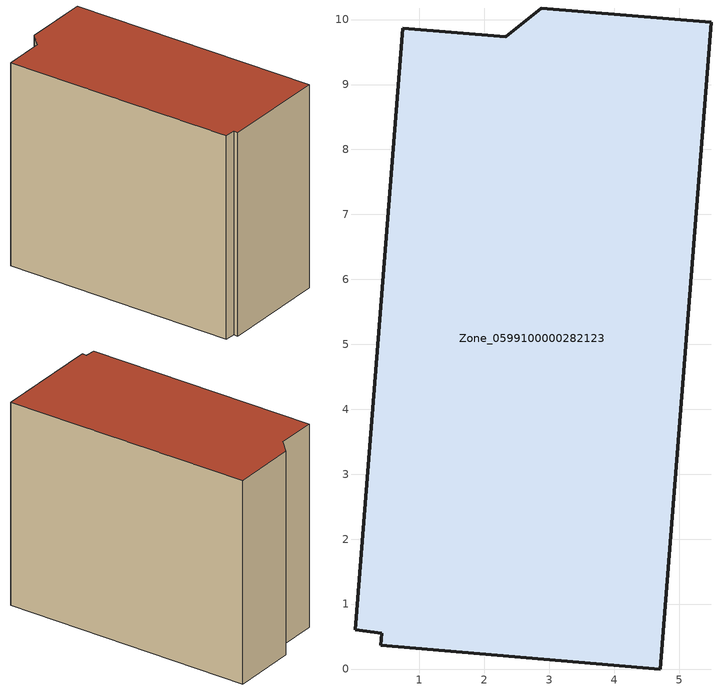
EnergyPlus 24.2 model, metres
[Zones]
Zone_0599100000282123
 floor ground (C_G): 0.4,0.36 0.42,0.55 0.02,0.61 0.74,9.87 2.33,9.74 2.88,10.18 5.49,9.96 4.71,0 z0
 wall outside (C_F): 4.71,0 5.49,9.96 2.88,10.18 2.33,9.74 0.74,9.87 0.02,0.61 0.42,0.55 0.4,0.36 4.71,0 z0:8.19
 roof outside (C_R): 0.42,0.55 0.4,0.36 4.71,0 5.49,9.96 2.88,10.18 2.33,9.74 0.74,9.87 0.02,0.61 z8.19
[BUILDING]
Pand.0599100000282123: North Axis=0; Terrain=City; Loads Convergence Tolerance Value=0.04; Temperature Convergence Tolerance Value=0.4; Solar Distribution=FullExterior; Maximum Number of Warmup Days=25; Minimum Number of Warmup Days=1
[Site:Location]
Rotterdam.The.Hague.AP_ZH_NLD Design_Conditions: Latitude=51.96; Longitude=4.45; Time Zone=1; Elevation=-4.5
[SITE:GROUNDTEMPERATURE:BUILDINGSURFACE]
18, 18, 18, 18, 18, 18, 18, 18, 18, 18, 18, 18
[MATERIAL] Thermal Absorptance=0.9; Solar Absorptance=0.7; Visible Absorptance=0.7
Name | Roughness | Thickness | Conductivity | Density | Specific Heat
G.TI.1946 | MediumSmooth | 0.15 | 1 | 540 | 1210
F.TI.1946 | Rough | 0.3 | 0.857143 | 1920 | 840
R.TI.1946 | MediumRough | 0.2 | 0.1 | 1500 | 1000
[CONSTRUCTION]
C_G: G.TI.1946
C_F: F.TI.1946
C_R: R.TI.1946
[ZONE]
Zone_0599100000282123: Type=1; Multiplier=1; Ceiling Height=Autocalculate; Volume=Autocalculate; Floor Area=autocalculate; Part of Total Floor Area=Yes
[ZONEINFILTRATION:DESIGNFLOWRATE]
Infil_Zone_0599100000282123: Zone or ZoneList or Space or SpaceList=Zone_0599100000282123; Schedule=AlwaysOn; Design Flow Rate Calculation Method=Flow/Area; Flow Rate per Floor Area=0.003; Constant Term Coefficient=1; Temperature Term Coefficient=0; Velocity Term Coefficient=0; Velocity Squared Term Coefficient=0
[HVACTEMPLATE:ZONE:IDEALLOADSAIRSYSTEM]
Zone_0599100000282123: Maximum Heating Supply Air Temperature=50; Minimum Cooling Supply Air Temperature=13; Maximum Heating Supply Air Humidity Ratio=0.0156; Minimum Cooling Supply Air Humidity Ratio=0.0077; Heating Limit=NoLimit; Cooling Limit=NoLimit; Dehumidification Control Type=ConstantSensibleHeatRatio; Cooling Sensible Heat Ratio=0.7; Dehumidification Setpoint=60; Humidification Control Type=None; Humidification Setpoint=30; Outdoor Air Method=None; Outdoor Air Flow Rate per Person=0.00944; Outdoor Air Flow Rate per Zone Floor Area=0; Outdoor Air Flow Rate per Zone=0; Demand Controlled Ventilation Type=None; Outdoor Air Economizer Type=NoEconomizer; Heat Recovery Type=None; Sensible Heat Recovery Effectiveness=0.7; Latent Heat Recovery Effectiveness=0.65
[ZONECONTROL:THERMOSTAT]
ThermostatControl_Zone_0599100000282123: Zone or ZoneList=Zone_0599100000282123; Control Type Schedule=DualSetpointControlType; Control 1=Thermostat_Zone_0599100000282123; Temperature Difference Between Cutout And Setpoint=0
[THERMOSTATSETPOINT:DUALSETPOINT]
Thermostat_Zone_0599100000282123: Heating Setpoint Temperature Schedule=HeatingSetpoint_Zone_0599100000282123; Cooling Setpoint Temperature Schedule=CoolingSetpoint_Zone_0599100000282123
[SCHEDULE:COMPACT]
HeatingSetpoint_Zone_0599100000282123: Through: 12/31, For: AllDays, Until: 24:00, 21
CoolingSetpoint_Zone_0599100000282123: Through: 12/31, For: AllDays, Until: 24:00, 24
DualSetpointControlType: Through: 12/31, For: AllDays, Until: 24:00, 4
AlwaysOn: Through: 12/31, For: AllDays, Until: 24:00, 1
